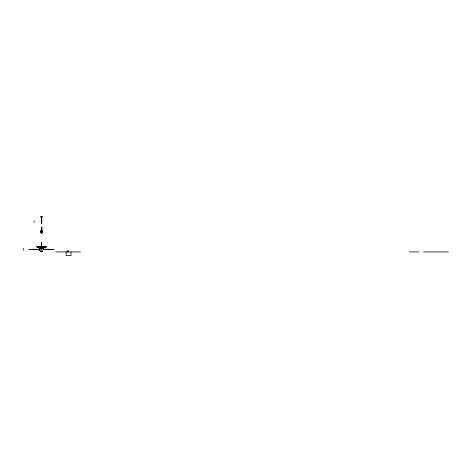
<?xml version="1.0" encoding="UTF-8"?>
<svg xmlns="http://www.w3.org/2000/svg" width="472" height="472" viewBox="0 0 472 472"><rect width="100%" height="100%" fill="white"/><g stroke="black" fill="none" stroke-linecap="round" stroke-linejoin="round"><path stroke-width="0.71" d="M41.501 245.534L41.548 242.472L41.548 244.738M41.052 247.057L41.925 247.11L41.925 247.546L41.052 247.546M41.831 221.15L41.53 223.451L41.489 216.365M41.447 246.307L41.542 242.354L41.53 246.307M41.53 223.451L41.489 217.35L41.831 221.132M41.542 245.434L41.536 245.865M41.424 242.496L41.43 243.971M40.604 231.109C39.913 231.787 41.501 233.221 41.43 232M39.725 248.496L39.866 250.178M41.288 245.41L41.235 246.467M41.3 245.169L41.329 244.16L41.648 244.16L41.719 245.41L41.259 245.41L41.707 245.169M41.347 244.16L41.394 243.056L41.63 244.16M41.483 230.784C40.846 232.979 43.672 231.268 41.288 230.808C39.524 231.852 42.238 232.59 41.483 230.784A0.743 0.72 0 0 1 41.861 230.885A1.145 1.109 0 0 1 42.35 231.61L42.368 231.61M41.495 251.328L41.53 250.892M40.999 231.522A1.127 1.103 0 0 0 40.675 232.1L40.604 232.088A1.139 1.115 0 0 1 40.928 231.492L40.604 232.088L42.368 232.094L42.303 231.109C43.341 232.708 40.627 232.419 41.76 232.248M41.66 223.451L41.731 217.498M43.035 247.67L43.294 248.083A10.773 1.027 0 0 1 43.064 248.231L43.306 248.018L42.58 247.322M41.695 232.578L41.701 232.248M41.861 232.006L40.604 231.61L40.71 231.309A1.044 1.015 0 0 1 41.099 230.885A0.743 0.72 0 0 1 41.872 230.885M41.111 232.006L41.542 231.599M41.294 231.717L41.27 232.1M40.521 248.101L40.409 247.316L39.672 248.018L41.471 247.859M39.689 248.089L39.943 247.67M40.203 248.242L41.471 247.576M32.043 249.482L35.907 249.387M41.235 246.738L41.925 246.956M41.265 232.177L41.861 232.484M39.854 250.201C39.276 251.004 39.011 247.765 39.736 248.573M41.312 221.61L41.872 221.61M41.247 247.062L42.58 247.322L42.037 247.098L42.362 248.06M41.908 216.424L42.049 217.385M40.616 248.06L40.952 247.098L40.397 247.322L41.925 247.198M41.394 220.282L41.796 220.282M29.229 249.434L31.063 249.464M42.934 248.272L42.226 248.001M41.489 247.098L40.102 247.824L40.043 248.272M40.981 247.316L41.996 247.316L43.159 248.189L42.869 247.835M40.981 247.334L41.471 247.269M43.725 249.523L43.725 249.204L53.053 249.375L51.265 249.34L51.737 249.369M47.082 249.387L51.236 249.34M41.489 227.504L41.919 227.687L41.489 227.722M41.489 227.475L41.896 227.675L41.489 227.657M47.294 249.434L43.725 249.611L53.855 249.381L43.725 249.428L46.197 249.387M50.604 249.487L51.017 249.334M49.843 249.499L49.519 249.369M50.392 249.34L49.613 249.322M52.109 249.363L52.976 249.375M41.489 230.283L41.919 230.389L41.489 230.389M53.755 249.434L51.731 249.363M42.273 246.844L41.731 246.838L46.28 246.838L36.686 246.85L46.315 246.838M39.613 246.773L41.265 246.927L36.916 246.827L39.613 246.915M41.695 246.921L45.288 246.874L41.695 246.762M43.896 249.505L53.855 249.399L43.896 249.381L48.758 249.517M41.489 232.135L41.489 233.492L41.919 233.492L41.919 227.61M31.063 249.387L32.043 249.387M34.999 249.375L39.093 249.6L29.996 249.446M48.758 249.387L49.536 249.387M50.941 249.387L51.92 249.387M36.786 249.387L39.259 249.393L29.128 249.434L39.259 249.611L39.259 249.204L29.128 249.381L39.093 249.505M39.259 249.594L29.128 249.434M40.928 217.385L40.928 216.365L42.049 216.365M41.306 222.955L41.884 222.955M41.489 232.967L41.919 232.967M41.489 233.492L41.919 233.492M41.312 244.402L41.66 244.402M55.655 251.93L80.47 251.93M409.283 251.93L418.971 251.93M423.585 251.93L448.4 251.93M33.182 249.369L34.232 249.387M49.855 249.381L50.28 249.387M51.489 249.352L51.92 249.464M37.264 246.874L46.049 246.821L36.928 246.862L37.353 246.88M35.695 249.434L39.259 249.523M41.506 247.576L42.787 248.248M41.406 232.307L41.536 232M41.471 247.027L41.506 247.859L42.197 247.989M41.996 247.334L42.462 247.529M40.958 216.382L41.029 216.412A1.54 1.51 0 0 0 41.318 216.471M42.303 247.806L42.639 248.065M39.607 249.847L39.866 250.272M42.999 247.7L43.288 248.089M39.613 249.717L39.813 250.154L39.79 249.847M39.701 249.847L39.813 250.154M41.436 250.892L41.471 251.328M41.465 244.272L41.471 245.534M71.001 251.93L71.001 255.635L66.163 255.635L66.163 251.93M68.245 251.93L68.245 250.626L67.478 250.626L67.478 251.93M42.368 250.897L42.368 251.216L42.303 250.897A1.233 1.204 0 0 1 42.091 251.263M42.067 247.104L42.067 247.947M41.861 251.375L41.861 251.883M41.595 217.35L41.595 223.451M41.489 227.345L41.489 230.802M41.105 230.365L41.105 231.097M41.105 251.364L41.105 251.883M41.023 246.756L40.981 247.93M40.604 251.216L40.663 250.897A1.139 1.109 0 0 0 41.099 251.452M40.38 247.334L40.38 248.16M34.102 220.748L34.102 222.554M23.6 248.496L23.6 250.302M42.262 250.85A1.145 1.115 0 0 1 41.919 251.334A0.737 0.72 0 0 1 41.223 251.428M41.967 231.522A1.127 1.103 0 0 1 42.297 232.1M41.866 230.955A1.127 1.097 0 0 1 42.297 231.61M40.675 231.61A1.127 1.097 0 0 1 41.099 230.955M41.105 249.11C41.589 250.638 42.291 248.036 41.105 249.11M41.347 249.175L41.63 249.251L41.347 249.175M42.049 216.849L41.908 216.908A1.628 1.581 0 0 1 41.489 216.955A1.628 1.581 0 0 1 41.07 216.908L42.049 216.849M41.229 246.844L40.686 246.844L41.229 246.844M42.179 231.658L42.037 231.492A1.139 1.115 0 0 1 42.35 232.1L42.179 231.658M42.639 248.183L42.639 247.363L42.61 248.166"/></g></svg>
